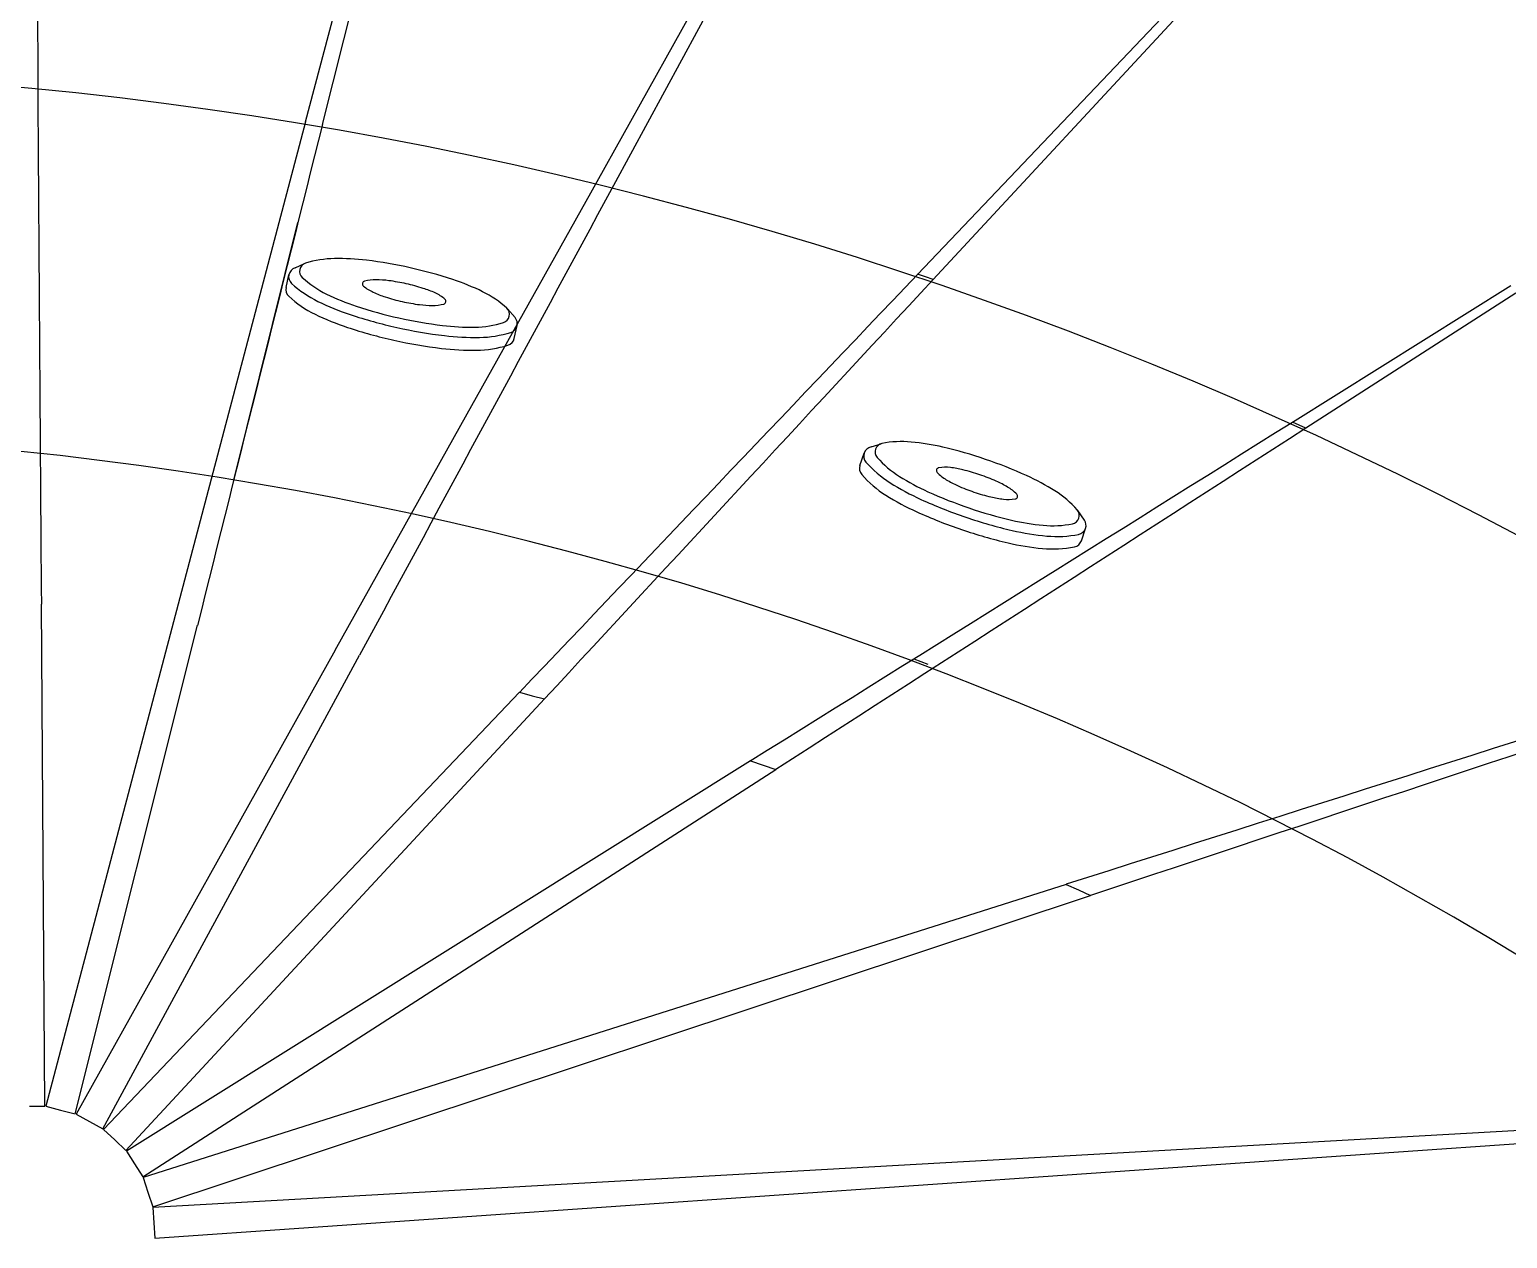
# Model space of a CAD drawing. Extents: x 398 to 508, y 628 to 778.
# Drawn here: x 448.29 to 460.07, y 680.42 to 690.05 of the extents above; entities that cross this region are included whole.
import ezdxf

# ---------------------------------------------------------------- set-up
doc = ezdxf.new("R2010")
doc.units = 0
doc.header["$MEASUREMENT"] = 0
doc.layers.add('1', color=4, linetype='Continuous')

# ---------------------------------------------------------------- blocks, each defined once
blk = doc.blocks.new('MINI')
at = {"layer": '1', "color": 3}
for p, q in [((0.223, 0.931), (0.327, 0.931)), ((0.391, 0.895), (0.44, 0.828)), ((0.391, 0.895), (0.391, 0.895)), ((0.223, -0.932), (0.327, -0.932)), ((0.327, -0.932), (0.327, -0.932)), ((0.386, -0.902), (0.441, -0.828))]:
    blk.add_line(p, q, dxfattribs=at)
for points in [[(0.223, 0.931, 0.267867), (0.159, 0.895, 0.072378), (0.065, 0.659, 0.034036), (0.019, 0.384, 0.024706), (0, 0, 0.024706), (0.019, -0.384, 0.034036), (0.065, -0.659, 0.072378), (0.159, -0.895, 0.267867), (0.223, -0.932, 0.267867)], [(0.391, 0.895, 0.267867), (0.327, 0.931, 0.267867), (0.264, 0.895, 0.072378), (0.17, 0.659, 0.034036), (0.123, 0.384, 0.024706), (0.104, 0, 0.024706), (0.123, -0.384, 0.034036), (0.17, -0.659, 0.072378), (0.264, -0.895, 0.267867), (0.327, -0.932, 0.267867)], [(0.327, -0.932, 0.238458), (0.386, -0.902, 0.072378)]]:
    blk.add_lwpolyline(points, format="xyb", dxfattribs=at)
for points in [[(0.386, -0.855, 0.267867), (0.445, -0.822, 0.072378), (0.531, -0.605, 0.034036), (0.574, -0.352, 0.024706), (0.591, 0, 0.024706), (0.574, 0.352, 0.034036), (0.531, 0.605, 0.072378), (0.445, 0.822, 0.267867), (0.386, 0.855, 0.267867), (0.328, 0.822, 0.072378), (0.242, 0.605, 0.034036), (0.199, 0.352, 0.024706), (0.182, 0, 0.024706), (0.199, -0.352, 0.034036), (0.242, -0.605, 0.072378), (0.328, -0.822, 0.267867)], [(0.388, 0.343, 0.280852), (0.368, 0.331, 0.066452), (0.337, 0.244, 0.030521), (0.321, 0.143, 0.022038), (0.315, 0.003, 0.022038), (0.321, -0.137, 0.030521), (0.337, -0.238, 0.066452), (0.368, -0.325, 0.280852), (0.388, -0.337, 0.280852), (0.408, -0.325, 0.066452), (0.439, -0.238, 0.030521), (0.454, -0.137, 0.022038), (0.46, 0.003, 0.022038), (0.454, 0.143, 0.030521), (0.439, 0.244, 0.066452), (0.408, 0.331, 0.280852)]]:
    blk.add_lwpolyline(points, format="xyb", close=True, dxfattribs=at)
blk = doc.blocks.new('2013GLEAM')
at = {"layer": '1', "color": 3, "linetype": 'Continuous'}
for p, q in [((50.253, 51.02), (50.283, 46.135)), ((52.415, 45.855), (53.662, 50.589)), ((53.733, 50.57), (52.548, 45.833)), ((54.738, 45.379), (56.928, 49.306)), ((56.993, 49.27), (54.868, 45.347)), ((57.29, 44.639), (59.772, 47.25)), ((59.826, 47.2), (57.413, 44.598)), ((52.415, 45.855), (51.362, 41.872)), ((53.652, 43.437), (54.738, 45.379)), ((51.845, 43.011), (52.354, 45.054)), ((57.352, 44.619), (57.29, 44.64)), ((57.413, 44.598), (57.352, 44.619)), ((60.276, 43.463), (62.017, 44.552)), ((62.056, 44.49), (60.384, 43.414)), ((60.33, 43.438), (60.276, 43.463)), ((52.651, 41.646), (53.652, 43.437)), ((60.384, 43.414), (60.33, 43.438)), ((50.338, 38.012), (50.312, 42.011)), ((51.362, 41.872), (50.345, 38.011)), ((50.58, 37.95), (51.553, 41.843)), ((52.651, 41.646), (50.587, 37.948)), ((50.8, 37.83), (52.845, 41.606)), ((57.26, 41.575), (57.372, 41.533)), ((54.119, 41.309), (50.806, 37.826)), ((50.984, 37.659), (54.318, 41.256)), ((54.119, 41.309), (54.219, 41.282)), ((54.219, 41.282), (54.318, 41.256)), ((55.958, 40.763), (50.988, 37.654)), ((55.958, 40.763), (56.06, 40.729)), ((51.119, 37.448), (56.161, 40.694)), ((56.06, 40.729), (56.161, 40.694)), ((58.475, 39.779), (51.122, 37.442)), ((51.197, 37.21), (58.669, 39.691)), ((58.475, 39.779), (58.573, 39.735)), ((58.573, 39.735), (58.669, 39.691)), ((50.216, 38.012), (50.338, 38.012)), ((50.345, 38.011), (50.463, 37.98)), ((50.463, 37.98), (50.58, 37.95)), ((50.587, 37.948), (50.694, 37.889)), ((50.694, 37.889), (50.8, 37.83)), ((50.806, 37.826), (50.895, 37.743)), ((62.087, 37.818), (51.198, 37.203)), ((50.895, 37.743), (50.984, 37.659)), ((51.214, 36.96), (62.232, 37.724)), ((50.988, 37.654), (51.053, 37.551)), ((51.053, 37.551), (51.119, 37.448)), ((51.122, 37.442), (51.159, 37.326)), ((51.159, 37.326), (51.197, 37.21)), ((51.198, 37.203), (51.206, 37.082)), ((51.206, 37.082), (51.214, 36.96))]:
    blk.add_line(p, q, dxfattribs=at)
for centre, radius, start, end in [((47.183, 14.58), 31.688, 44.6929, 128.0917), ((-2272193.533, -15928.904), 2272299.972, 0.402708075, 0.402812063), ((2599787.865, -648008.136), 2679290.515, 166.002756479, 166.002844417), ((526585.544, -284648.355), 598569.175, 151.600031344, 151.600438462), ((398840.27, -379654.087), 550635.077, 136.40430816, 136.40478672), ((333909.577, -309160.546), 455044.051, 137.19495105, 137.19552454), ((-1088.004, 1875.482), 2162.138, 301.943865, 302.078822), ((47.171, 14.702), 28.682, 45.4276, 127.7102), ((331359.301, -514264.129), 611777.101, 122.788217022, 122.788687382), ((748589.218, -2354922.514), 2471061.65, 107.632858241, 107.632990727), ((321396.638, -968755.749), 1020697.161, 108.349755934, 108.350071249)]:
    blk.add_arc(centre, radius, start, end, dxfattribs=at)
at = {"layer": '1'}
for p, rotation in [((53.119, 44.115), 77.40783237419899), ((57.641, 42.606), 71.21338533266892)]:
    blk.add_blockref('MINI', p, dxfattribs=dict(at, rotation=rotation))

msp = doc.modelspace()

# ---------------------------------------------------------------- block references
at = {"layer": '1'}
msp.add_blockref('2013GLEAM', (398.077, 643.46), dxfattribs=at)

doc.saveas('drawing.dxf')
